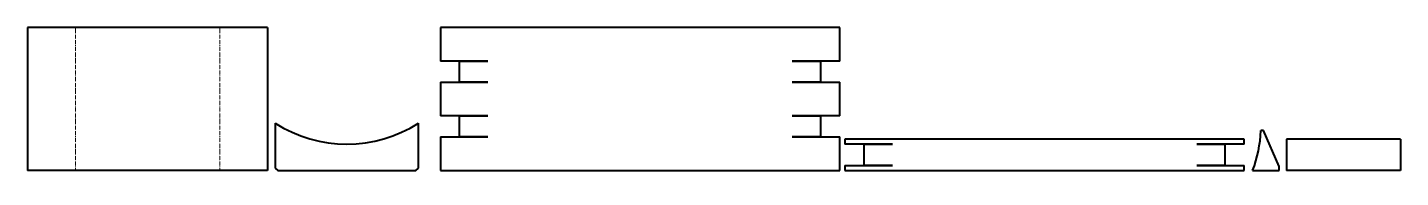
# Model space of a CAD drawing. Header units: millimetres. Extents: x 0 to 6500, y -33 to 680.
import ezdxf

# ---------------------------------------------------------------- set-up
doc = ezdxf.new("R2010")
doc.units = ezdxf.units.MM
doc.linetypes.add('K5LT_BASIC', pattern=[0])
doc.linetypes.add('K5LT_CHAIN_LINE_WITH_2_POINTS', pattern=[12, 4, -2, 1, -2, 1, -2])

msp = doc.modelspace()

# ---------------------------------------------------------------- linework, layer by layer
at = {"color": 7, "linetype": 'K5LT_BASIC', "lineweight": 40}
for p, q in [((215, 680), (0, 680)), ((0, 680), (0, 0)), ((238.6, 680), (215, 680)), ((898.6, 680), (238.6, 680)), ((922.1, 680), (898.6, 680)), ((1137.1, 680), (922.1, 680)), ((1137.1, 680), (1137.1, 0)), ((3845, 680), (1955, 680)), ((1955, 680), (1955, 520)), ((3845, 520), (3845, 680)), ((2180, 520), (1955, 520)), ((2045, 420), (2045, 520)), ((2045, 520), (2180, 520)), ((2180, 520), (2180, 520)), ((3620, 520), (3620, 520)), ((3845, 520), (3620, 520)), ((3620, 520), (3755, 520)), ((3755, 520), (3755, 420)), ((1955, 420), (1955, 260)), ((1955, 420), (2180, 420)), ((2180, 420), (2045, 420)), ((2180, 420), (2180, 420)), ((3755, 420), (3620, 420)), ((3620, 420), (3845, 420)), ((3620, 420), (3620, 420)), ((3845, 260), (3845, 420)), ((1173, 225.7), (1173, 12)), ((1851, 12), (1851, 225.7)), ((2180, 260), (1955, 260)), ((2045, 160), (2045, 260)), ((2045, 260), (2180, 260)), ((2180, 260), (2180, 260)), ((3620, 260), (3755, 260)), ((3620, 260), (3620, 260)), ((3845, 260), (3620, 260)), ((3755, 260), (3755, 160)), ((1955, 160), (1955, 0)), ((1955, 160), (2180, 160)), ((2180, 160), (2045, 160)), ((2180, 160), (2180, 160)), ((3620, 160), (3845, 160)), ((3755, 160), (3620, 160)), ((3620, 160), (3620, 160)), ((3845, 0), (3845, 160)), ((5760, 150), (3870, 150)), ((3870, 150), (3870, 125)), ((5760, 125), (5760, 150)), ((5850.8, 190), (5838.8, 190)), ((5926, 20), (5850.8, 190)), ((6500.1, 150), (5960, 150)), ((5960, 150), (5960, 0)), ((6500.1, 150), (6500.1, 0)), ((4095, 125), (3870, 125)), ((3960, 125), (3960, 25)), ((3960, 125), (4095, 125)), ((4095, 125), (4095, 125)), ((5760, 125), (5535, 125)), ((5535, 125), (5535, 125)), ((5535, 125), (5670, 125)), ((5670, 25), (5670, 125)), ((215, 0), (0, 0)), ((238.6, 0), (215, 0)), ((898.6, 0), (238.6, 0)), ((922.1, 0), (898.6, 0)), ((1137.1, 0), (922.1, 0)), ((1173, 12), (1185, 0)), ((1185, 0), (1839, 0)), ((1839, 0), (1851, 12)), ((1955, 0), (3845, 0)), ((3870, 25), (4095, 25)), ((3870, 25), (3870, 0)), ((4095, 25), (3960, 25)), ((4095, 25), (4095, 25)), ((5535, 25), (5760, 25)), ((5535, 25), (5535, 25)), ((5670, 25), (5535, 25)), ((5760, 0), (5760, 25)), ((5800, 0), (5926, 0)), ((5926, 0), (5926, 20)), ((6500.1, 0), (5960, 0)), ((3870, 0), (5760, 0))]:
    msp.add_line(p, q, dxfattribs=at)
at = {"color": 7, "linetype": 'K5LT_CHAIN_LINE_WITH_2_POINTS', "lineweight": 18}
for p, q in [((226.8, 680), (226.8, 0)), ((910.3, 680), (910.3, 0))]:
    msp.add_line(p, q, dxfattribs=at)
at = {"color": 7, "linetype": 'K5LT_BASIC', "lineweight": 40}
for centre, radius, start, end in [((1512, 752), 626, 237.2119, 302.7881), ((5227.4, 216), 612, 339.33268, 357.56513)]:
    msp.add_arc(centre, radius, start, end, dxfattribs=at)

doc.saveas('drawing.dxf')
